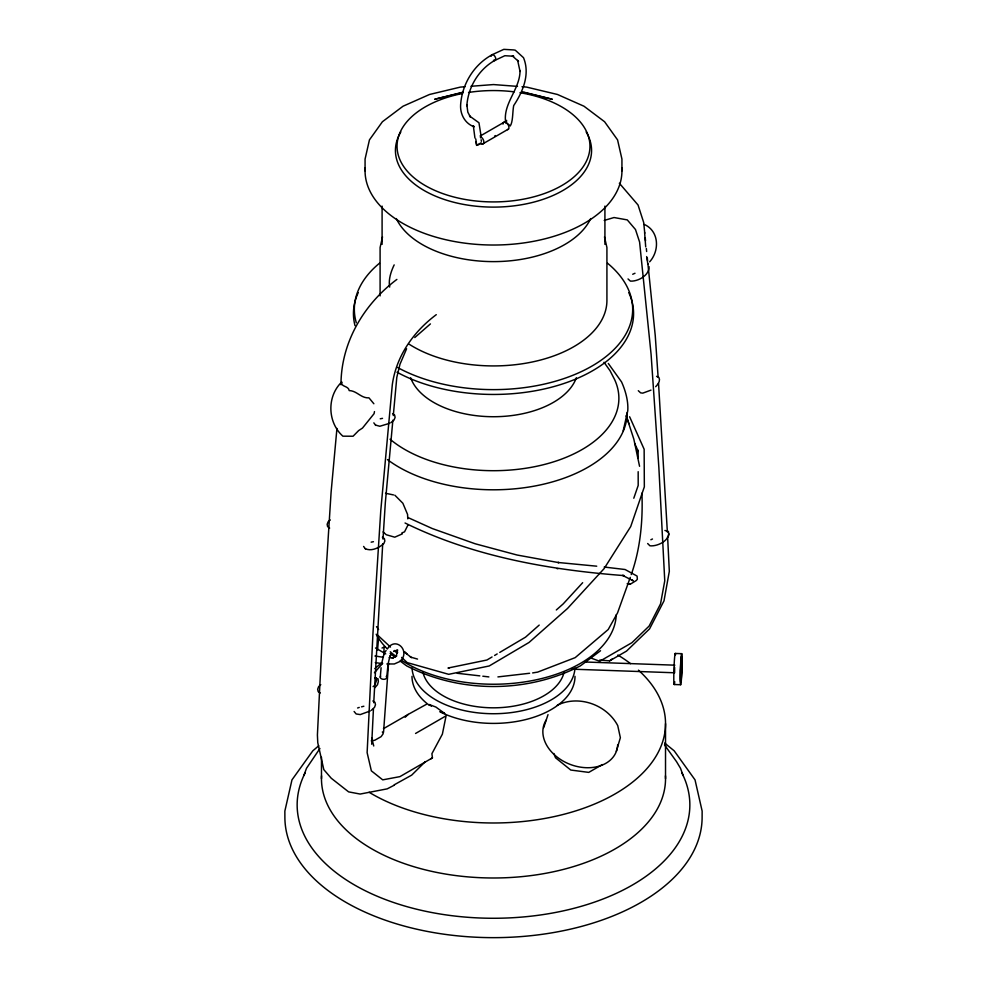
<?xml version="1.0" encoding="UTF-8"?>
<svg xmlns="http://www.w3.org/2000/svg" width="987" height="987" viewBox="0 0 987 987"><rect width="100%" height="100%" fill="white"/><g stroke="black" fill="none" stroke-linecap="round" stroke-linejoin="round"><path stroke-width="1.48" d="M321.478 778.669L321.478 757.276M681.375 668.853C681.449 658.6 680.462 677.921 681.289 670.802M377.54 650.088L378.539 638.688M383.881 654.578L384.066 647.361M674.614 667.372L674.614 672.776L571.387 669.137M371.704 744.235L373.444 708.863M373.74 702.719L382.722 543.677M383.005 539.112L385.337 502.605L392.875 420.154M383.536 732.354L388.557 663.141M380.279 677.205L381.105 667.755M386.707 677.378L388.125 663.696L390.013 655.973L389.643 656.898L391.136 654.381M336.937 428.444L331.089 492.328L323.317 614.654L317.407 734.97L317.765 742.68L323.81 769.626L331.25 778.237L348.608 791.87L360.156 794.054L387.212 788.86L394.43 785.097M340.984 384.338C341.144 342.353 363.833 304.181 396.873 279.42M393.295 415.576L396.799 377.392L399.994 364.215L406.595 348.769M506.602 120.352L506.306 123.03L509.452 125.115M430.677 758.929L432.429 757.868L431.911 753.686L442.373 734.155L446.087 715.834L415.552 733.464M374.48 411.579L374.085 413.664L362.488 428.074L358.651 430.579L353.075 436.229L342.871 436.18C327.585 422.547 326.586 396.626 341.662 382.08C340.675 387.089 348.448 385.584 349.213 390.581C356.887 390.753 361.131 398.415 368.953 397.835L373.863 403.757M381.722 663.19L383.807 654.726M382.512 236.868L380.094 247.54L380.094 295.903M623.192 430.838L627.757 410.777C628.46 401.203 625.487 390.581 621.539 381.907L608.3 363.45M341.008 384.782L341.662 382.08M396.416 655.738L397.119 650.939L397.539 652.481L396.922 650.593M647.657 543.529L649.915 545.786C657.317 546.712 670.716 540.345 668.384 531.438L664.917 530.475M668.261 536.644L669.026 533.893M543.701 727.666L548.019 714.613M616.307 751.292L620.367 737.721L617.739 725.618C606.771 704.669 578.74 694.663 557.31 705.199M633.79 498.238L638.194 485.431L638.17 471.687M630.286 577.383L617.554 612.865L608.202 629.521L575.187 657.638L537.656 672.11L532.635 672.924M631.248 574.57C640.452 548.575 642.969 520.581 641.932 493.167M303.836 775.56L306.501 768.293L319.924 748.479M400.956 660.55C410.111 650.334 395.565 636.344 387.546 648.681M408.1 524.776L404.534 531.857L401.882 532.894M394.171 264.886C390.951 271.61 388.261 279.654 389.692 287.081M374.937 684.842L376.528 680.438L376.183 677.736M649.668 261.814C659.76 250.636 659.156 231.131 644.375 224.468M384.955 652.222L386.114 650.47M374.443 672.764L382.66 663.264M655.676 386.707C657.91 384.338 660.796 380.797 658.847 377.404L656.577 376.355M374.838 668.606L381.698 662.709M582.663 582.7L563.158 603.933L556.31 609.978M425.335 761.631L411.69 775.128L394.269 784.788M405.188 717.241L408.186 714.415L426.285 704.397M320.763 684.633L318.616 686.631L317.666 689.247L318.184 691.64L320.281 692.997M371.309 710.332L374.529 707.346L375.479 704.718L374.961 702.337L372.864 700.967M436.279 314.668C413.479 331.706 396.219 356.11 392.295 384.794L380.785 510.513L373.012 632.531L367.127 752.649L371.359 770.847L382.722 779.853L399.92 776.633L432.429 757.868M430.418 323.909L414.762 337.554M539.198 625.092L525.503 637.183L499.767 652.407M390.889 422.633L394.072 419.968L395.096 417.415L394.627 415.071L392.592 413.615M330.287 519.964L328.165 521.741L327.153 524.294L327.61 526.639L329.658 528.094M373.086 686.631L374.073 685.842M374.937 687.692L377.503 684.694L378.366 681.499L378.021 678.797L374.863 677.983M393.665 651.494L397.749 650.174L396.799 650.162M318.739 745.777L312.817 750.823L291.967 779.878L284.861 811.055L284.885 817.211A208.615 120.439 0 0 0 493.5 937.65A208.615 120.439 0 0 0 702.115 817.211L702.139 811.055L695.033 779.878L674.183 750.823L664.621 743.038M580.899 665.509L600.54 650.729M612.582 658.736L609.547 660.895L599.8 660.044M491.477 55.124C473.587 65.08 461.965 84.475 460.621 104.795C459.991 114.208 465.025 123.659 474.216 126.805L473.328 125.793L474.944 138.057M495.412 60.059C478.88 69.164 468.072 87.004 466.851 105.757L466.851 104.819L467.826 112.21L470.392 116.984L469.504 115.96L478.954 122.77L481.138 136.44M492.044 656.972L486.899 660.019L447.999 668.039L449.023 668.15M494.61 655.454L497.189 653.925M480.718 135.737L504.493 122.006M482.359 144.139L508.552 129.026M383.425 728.714L408.186 714.415M591.312 658.169L599.738 661.278L631.951 642.673L649.162 626.029L660.525 603.896L664.757 580.812L658.86 467.493L651.099 354.444L639.588 242.012L635.492 229.539L627.288 219.904L614.025 217.535L604.229 220.434M609.547 660.895L626.523 651.099L649.582 628.855L664.004 600.836L669.322 571.313L667.607 536.718M481.162 142.782L476.672 145.373L475.981 141.82M651.001 390.124L642.796 393.134L640.637 392.863L638.293 390.704M602.304 764.567L588.758 772.389L570.782 770.045L555.508 757.757L553.843 753.488M370.199 710.973L360.255 714.588L356.147 713.959L354.111 711.479M479.929 144.09L476.672 145.373L475.783 138.957M494.598 60.528L504.85 55.716L513.733 56.234L512.389 55.963L518.52 61.379L517.657 60.392L520.038 71.459L520.038 70.509C520.112 89.484 502.457 103.598 505.739 122.881M492.291 54.655L503.814 49.35L513.943 49.955L515.3 50.226L523.505 57.69C530.315 74.185 522.9 91.717 513.696 105.584C512.45 111.876 513.129 121.549 510.23 126.003M650.865 539.741L652.481 539.001M399.809 661.537L394.331 663.967L386.83 663.967M580.307 665.892C526.935 693.38 460.065 693.38 406.693 665.892M402.375 533.856L394.751 537.187L386.25 534.732L383.092 531.919M632.704 274.263L634.999 273.263M389.729 423.275L379.822 426.261L375.504 425.076M396.688 656.059L392.036 658.008L393.517 657.798L389.149 657.638M627.164 583.724L630.138 584.304L636.282 580.529L637.355 579.258L637.096 576.087L625.079 569.511L604.18 567.044M357.602 707.987L359.243 707.42M361.55 706.828L363.858 706.236M463.039 92.173L434.699 99.268L463.063 92.482M380.229 418.809L382.524 418.352M371.149 542.159L373.444 541.703M371.223 740.855L374.85 740.213L381.13 736.647L383.24 733.637L382.351 731.935M647.842 264.047L646.658 256.571M497.917 676.909L529.612 673.27M465 86.733L460.386 87.103L429.53 94.481L403.041 106.214L382.401 121.746L369.446 139.883L365.067 159.08L365.067 170.862M470.996 86.276L493.5 84.561L517.496 86.387M675.219 653.456L681.659 653.678M585.488 662.018L674.849 665.176M674.257 684.509L680.697 684.744M522 86.733L526.614 87.103L557.47 94.481L583.971 106.214L604.599 121.746L617.566 139.883L621.933 159.08L621.933 170.874M596.728 566.193L557.889 562.467L558.815 562.639L517.052 555.015L475.105 543.751L432.244 528.526L407.668 517.422M405.052 522.999C473.291 556.52 548.895 569.869 624.08 575.606L622.563 575.372L633.148 580.8L631.89 579.727M457.166 673.27L479.805 675.861M482.828 676.206L488.861 676.909M374.961 656.01L383.375 657.28M375.319 662.598L382.401 663.659M556.976 568.586L557.902 568.759M628.559 583.996L630.138 584.304M385.547 493.266L393.529 494.931M522.468 91.816L552.301 99.268L523.937 92.482M410.395 657.046L417.55 659.094M365.276 548.661C371.309 551.696 379.168 547.834 383.844 543.541L384.856 540.999L384.399 538.655L382.351 537.199M440.955 711.824L444.73 713.49L435.921 707.074L429.16 704.508L431.405 706.198M375.516 647.99L385.732 653.887M411.591 657.638L403.757 651.654M390.149 653.505L395.059 657.206M399.969 660.895L406.101 665.509M628.028 278.951L630.385 281.11C638.083 281.616 649.483 275.274 649.051 266.65M404.88 651.938L407.088 653.974M377.108 634.641L390.494 647.065M394.96 651.21L397.181 653.271M401.647 657.416L407.224 662.598L448.703 674.318L489.231 665.966L529.044 642.451L567.513 608.473L604.093 568.635L630.705 526.577L644.338 486.862L644.141 449.245L629.62 416.761M394.862 495.215L402.869 503.259L407.569 514.437L407.791 518.878M619.342 183.237L638.046 205L643.672 222.457L644.77 233.166M373.839 422.855L375.776 425.422M363.598 546.44L365.548 549.006M604.019 362.291L610.04 370.693L614.605 379.576A125.374 72.384 0 0 1 545.897 464.075A125.374 72.384 0 0 1 390.05 439.203M664.498 744.877L676.539 761.668L680.499 768.293L683.164 775.56M376.516 626.634L378.589 629.521M644.61 232.525L645.695 246.861M634.629 443.274L638.256 451.38L638.12 450.306L638.133 457.943M626.461 416.502L633.839 439.153L639.564 466.296M626.128 415.453L628.916 423.633M371.667 737.881L373.74 745.987M604.488 236.868L606.919 247.54L606.919 300.443A113.419 65.475 0 0 1 534.164 361.575A113.419 65.475 0 0 1 409.247 344.266M481.15 139.735L481.372 141.326M480.299 135.54L480.595 137.872M645.239 237.756L645.547 240.816M646.337 248.465L646.645 251.525M647.275 257.644L647.583 260.704M647.904 263.763L655.257 335.666L658.107 377.096M658.526 383.227L667.372 532.116M665.522 723.656L665.522 778.669M604.92 206.11L604.92 244.357M382.092 206.11L382.092 244.357M491.168 56.271A3.232 1.863 60 0 1 493.451 54.951A3.232 1.863 60 0 1 495.733 58.912A3.232 1.863 60 0 1 493.451 60.232M495.412 135.577A3.232 1.863 60 0 1 494.598 136.058M519.976 92.704A96.455 55.679 0 0 1 573.102 177.685A96.455 55.679 0 0 1 416.662 179.893A96.455 55.679 0 0 1 462.521 93.506M468.541 92.457A96.455 55.679 0 0 1 514.165 91.853M586.179 131.987A98.071 56.617 0 0 1 493.5 207.11A98.071 56.617 0 0 1 400.821 131.987M621.835 167.901A128.433 74.148 0 0 1 493.5 245.023A128.433 74.148 0 0 1 365.165 167.901M576.346 377.774A84.598 48.844 0 0 1 493.5 416.724A84.598 48.844 0 0 1 410.654 377.774M627.152 412.628A133.652 77.159 0 0 1 536.459 485.703A133.652 77.159 0 0 1 387.472 459.609M607.523 263.221A139.167 80.342 0 0 1 584.255 370.199A139.167 80.342 0 0 1 397.564 367.485M356.307 322.761A139.167 80.342 0 0 1 379.489 263.221M628.793 292.658A140.068 80.86 0 0 1 565.033 383.116A140.068 80.86 0 0 1 396.947 372.161M355.012 325.648A140.068 80.86 0 0 1 358.219 292.658M590.658 218.583A100.588 58.073 0 0 1 493.5 261.617A100.588 58.073 0 0 1 396.342 218.583M638.441 670.161A172.022 99.317 0 0 1 599.763 801.765A172.022 99.317 0 0 1 369.138 792.29M382.006 648.027A172.022 99.317 0 0 1 384.683 646.744M617.85 655.035A172.022 99.317 0 0 1 630.57 663.646M681.906 772.994A196.351 113.357 0 0 1 493.5 918.268A196.351 113.357 0 0 1 305.094 772.994M665.46 775.807A172.022 99.317 0 0 1 493.5 877.986A172.022 99.317 0 0 1 321.54 775.807M564.145 672.036A71.261 41.146 0 0 1 493.5 707.815A71.261 41.146 0 0 1 422.843 672.036M574.965 668.026A81.502 47.055 0 0 1 493.5 713.724A81.502 47.055 0 0 1 412.035 668.026M575.002 676.342A81.502 47.055 0 0 1 527.12 719.215A81.502 47.055 0 0 1 439.746 711.713M429.444 705.434A81.502 47.055 0 0 1 411.998 676.342M616.233 614.778A122.758 70.879 0 0 1 535.608 679.932A122.758 70.879 0 0 1 401.228 660.106M396.108 656.503A122.758 70.879 0 0 1 390.309 651.753M387.188 648.804A122.758 70.879 0 0 1 376.183 634.234M386.225 676.342A3.232 2.023 4.4 0 1 385.646 678.896A3.232 2.023 4.4 0 1 381.5 678.785A3.232 2.023 4.4 0 1 380.661 676.194M674.738 681.721A15.595 0.777 -88 0 1 673.911 670.444A15.595 0.777 -88 0 1 675.552 654.8M617.702 744.642A38.579 28.549 21.1 0 1 571.843 764.999A38.579 28.549 21.1 0 1 546.156 720.091M480.879 136.897A4.195 2.418 60 0 1 483.852 142.029A4.195 2.418 60 0 1 480.879 143.744M503.012 124.115A4.195 2.418 60 0 1 507.466 123.72A4.195 2.418 60 0 1 507.466 129.655M680.66 670.087L680.882 678.846L681.474 659.587L680.66 670.087M681.203 669.556C681.351 682.288 681.992 655.356 681.203 669.556M394.923 650.507L394.06 651.025L394.973 650.556M681.178 681.894A15.595 0.777 -88 0 0 681.992 655.023A15.595 0.777 -88 0 0 680.351 670.704A15.595 0.777 -88 0 0 681.178 681.894M681.178 679.747A12.905 0.642 -88 0 0 681.857 657.502A12.905 0.642 -88 0 0 680.487 670.383A12.905 0.642 -88 0 0 681.178 679.747"/></g></svg>
